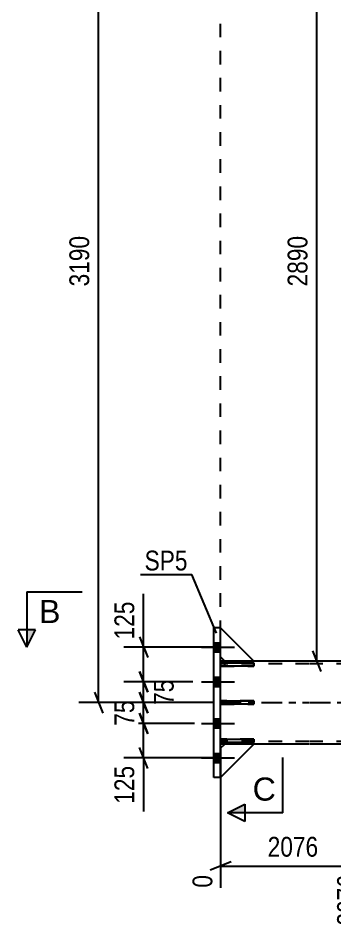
# Model space of a CAD drawing. Header units: millimetres. Extents: x 0 to 841, y 0 to 594.
# Drawn here: x 103 to 148.8, y 259.9 to 391.6 of the extents above; entities that cross this region are included whole.
import ezdxf

# ---------------------------------------------------------------- set-up
doc = ezdxf.new("R2010")
doc.units = ezdxf.units.MM
doc.linetypes.add('DXK_LINE_DOT2', pattern=[3.9198, 1.9599, -1.9599])
doc.linetypes.add('DXK_LINE_DOT3', pattern=[5.9187, 2.979, -0.9799, 0.9799, -0.9799])
doc.styles.add('Arial', font='ARIAL.TTF', dxfattribs={"height": 0.2})
doc.styles.add('Arial Narrow', font='ARIALN.TTF', dxfattribs={"height": 0.2})

# ---------------------------------------------------------------- blocks, each defined once
blk = doc.blocks.new('Part-122615563-3493 - 3380')
at = {"color": 7, "linetype": 'DXK_LINE_DOT2'}
for p, q in [((137.08, 298.48), (132.28, 298.48)), ((132.28, 298.48), (132.28, 298)), ((132.28, 298), (137.08, 298)), ((132.88, 298), (132.88, 298.48)), ((137.08, 298), (137.08, 298.48))]:
    blk.add_line(p, q, dxfattribs=at)
blk = doc.blocks.new('Part-122615563-3494 - 3380')
at = {"color": 7, "linetype": 'DXK_LINE_DOT2'}
for p, q in [((137.08, 292.98), (132.28, 292.98)), ((132.28, 292.98), (132.28, 292.5)), ((132.28, 292.5), (137.08, 292.5)), ((132.88, 292.5), (132.88, 292.98)), ((137.08, 292.5), (137.08, 292.98))]:
    blk.add_line(p, q, dxfattribs=at)
blk = doc.blocks.new('Bolt-122615563-3430 - 3380')
at = {"linetype": 'Continuous'}
for points in [[(131.28, 301.4), (131.28, 300.08), (132.28, 300.08), (132.28, 301.4)], [(131.28, 301.4), (131.28, 300.08), (132.28, 300.08), (132.28, 301.4)], [(131.28, 301.4), (131.28, 300.08), (132.28, 300.08), (132.28, 301.4)], [(131.28, 296.4), (131.28, 295.08), (132.28, 295.08), (132.28, 296.4)], [(131.28, 296.4), (131.28, 295.08), (132.28, 295.08), (132.28, 296.4)], [(131.28, 290.4), (131.28, 289.08), (132.28, 289.08), (132.28, 290.4)], [(131.28, 290.4), (131.28, 289.08), (132.28, 289.08), (132.28, 290.4)], [(131.28, 285.4), (131.28, 284.08), (132.28, 284.08), (132.28, 285.4)], [(131.28, 285.4), (131.28, 284.08), (132.28, 284.08), (132.28, 285.4)], [(131.28, 285.4), (131.28, 284.08), (132.28, 284.08), (132.28, 285.4)]]:
    blk.add_hatch(color=1, dxfattribs=at).paths.add_polyline_path(points)
at = {"color": 1, "linetype": 'Continuous'}
for p, q in [((129.52, 300.74), (134.28, 300.74)), ((129.52, 300.74), (134.28, 300.74)), ((129.52, 300.74), (134.28, 300.74)), ((131.28, 301.4), (132.28, 301.4)), ((131.28, 301.4), (132.28, 301.4)), ((131.28, 301.4), (132.28, 301.4)), ((131.28, 300.08), (132.28, 300.08)), ((131.28, 300.08), (132.28, 300.08)), ((131.28, 300.08), (132.28, 300.08)), ((131.28, 296.4), (132.28, 296.4)), ((131.28, 296.4), (132.28, 296.4)), ((129.52, 295.74), (134.28, 295.74)), ((129.52, 295.74), (134.28, 295.74)), ((131.28, 295.08), (132.28, 295.08)), ((131.28, 295.08), (132.28, 295.08)), ((131.28, 290.4), (132.28, 290.4)), ((131.28, 290.4), (132.28, 290.4)), ((129.52, 289.74), (134.28, 289.74)), ((129.52, 289.74), (134.28, 289.74)), ((131.28, 289.08), (132.28, 289.08)), ((131.28, 289.08), (132.28, 289.08)), ((129.52, 284.74), (134.28, 284.74)), ((129.52, 284.74), (134.28, 284.74)), ((129.52, 284.74), (134.28, 284.74)), ((131.28, 285.4), (132.28, 285.4)), ((131.28, 285.4), (132.28, 285.4)), ((131.28, 285.4), (132.28, 285.4)), ((131.28, 284.08), (132.28, 284.08)), ((131.28, 284.08), (132.28, 284.08)), ((131.28, 284.08), (132.28, 284.08))]:
    blk.add_line(p, q, dxfattribs=at)
blk = doc.blocks.new('Part-122615563-3495 - 3380')
at = {"color": 2, "linetype": 'Continuous'}
for p, q in [((132.28, 287), (132.28, 287.48)), ((132.28, 287.48), (137.08, 287.48)), ((137.08, 287.48), (137.08, 287)), ((137.08, 287), (132.28, 287))]:
    blk.add_line(p, q, dxfattribs=at)
at = {"color": 7, "linetype": 'DXK_LINE_DOT2'}
blk.add_line((132.88, 287), (132.88, 287.48), dxfattribs=at)
blk = doc.blocks.new('Part-122615563-3496 - 3380')
at = {"color": 2, "linetype": 'Continuous'}
for p, q in [((132.28, 298), (132.28, 298.48)), ((132.28, 298.48), (137.08, 298.48)), ((137.08, 298), (132.28, 298)), ((137.08, 298.48), (137.08, 298))]:
    blk.add_line(p, q, dxfattribs=at)
at = {"color": 7, "linetype": 'DXK_LINE_DOT2'}
blk.add_line((132.88, 298), (132.88, 298.48), dxfattribs=at)
blk = doc.blocks.new('Part-122615563-3497 - 3380')
at = {"color": 2, "linetype": 'Continuous'}
for p, q in [((132.28, 292.5), (132.28, 292.98)), ((132.28, 292.98), (137.08, 292.98)), ((137.08, 292.5), (132.28, 292.5)), ((137.08, 292.98), (137.08, 292.5))]:
    blk.add_line(p, q, dxfattribs=at)
at = {"color": 7, "linetype": 'DXK_LINE_DOT2'}
blk.add_line((132.88, 292.5), (132.88, 292.98), dxfattribs=at)
blk = doc.blocks.new('Part-122615563-3498 - 3380')
at = {"color": 2, "linetype": 'Continuous'}
for p, q in [((132.28, 303.54), (137.08, 298.74)), ((132.88, 298.74), (132.28, 299.34)), ((137.08, 298.74), (132.88, 298.74))]:
    blk.add_line(p, q, dxfattribs=at)
at = {"color": 7, "linetype": 'DXK_LINE_DOT2'}
blk.add_line((132.28, 299.34), (132.28, 303.54), dxfattribs=at)
blk = doc.blocks.new('Part-122615563-3438 - 3380')
at = {"color": 2, "linetype": 'Continuous'}
for p, q in [((132.88, 298.74), (132.28, 298.74)), ((145.08, 298.74), (137.08, 298.74)), ((265.99, 298.74), (145.18, 298.74)), ((132.88, 286.74), (132.28, 286.74)), ((145.08, 286.74), (137.08, 286.74)), ((633.13, 286.74), (145.18, 286.74))]:
    blk.add_line(p, q, dxfattribs=at)
at = {"color": 7, "linetype": 'DXK_LINE_DOT2'}
for p, q in [((132.28, 286.74), (132.28, 298.74)), ((145.08, 298.34), (132.28, 298.34)), ((137.08, 298.74), (132.88, 298.74)), ((633.13, 298.34), (145.18, 298.34)), ((145.08, 287.14), (132.28, 287.14)), ((137.08, 286.74), (132.88, 286.74)), ((633.13, 287.14), (145.18, 287.14))]:
    blk.add_line(p, q, dxfattribs=at)
at = {"color": 7, "linetype": 'DXK_LINE_DOT3'}
for p, q in [((132.28, 292.74), (145.08, 292.74)), ((145.18, 292.74), (633.13, 292.74))]:
    blk.add_line(p, q, dxfattribs=at)
blk = doc.blocks.new('Part-122615563-3516 - 3380')
at = {"color": 2, "linetype": 'Continuous'}
for p, q in [((131.28, 281.94), (131.28, 303.54)), ((132.28, 303.54), (131.28, 303.54)), ((132.28, 281.94), (132.28, 303.54)), ((132.28, 281.94), (131.28, 281.94))]:
    blk.add_line(p, q, dxfattribs=at)
blk = doc.blocks.new('Part-122615563-3492 - 3380')
at = {"color": 7, "linetype": 'DXK_LINE_DOT2'}
for p, q in [((137.08, 287.48), (132.28, 287.48)), ((132.28, 287.48), (132.28, 287)), ((132.88, 287), (132.88, 287.48)), ((137.08, 287), (137.08, 287.48)), ((132.28, 287), (137.08, 287))]:
    blk.add_line(p, q, dxfattribs=at)
blk = doc.blocks.new('Part-122615563-3499 - 3380')
at = {"color": 7, "linetype": 'DXK_LINE_DOT2'}
for p, q in [((132.28, 299.34), (132.28, 303.54)), ((132.28, 303.54), (137.08, 298.74)), ((132.88, 298.74), (132.28, 299.34)), ((137.08, 298.74), (132.88, 298.74))]:
    blk.add_line(p, q, dxfattribs=at)
blk = doc.blocks.new('Part-122615563-3500 - 3380')
at = {"color": 2, "linetype": 'Continuous'}
for p, q in [((132.28, 286.14), (132.88, 286.74)), ((132.28, 281.94), (137.08, 286.74)), ((137.08, 286.74), (132.88, 286.74))]:
    blk.add_line(p, q, dxfattribs=at)
at = {"color": 7, "linetype": 'DXK_LINE_DOT2'}
blk.add_line((132.28, 281.94), (132.28, 286.14), dxfattribs=at)
blk = doc.blocks.new('Part-122615563-3501 - 3380')
at = {"color": 7, "linetype": 'DXK_LINE_DOT2'}
for p, q in [((132.88, 286.74), (132.28, 286.14)), ((132.28, 281.94), (137.08, 286.74)), ((132.28, 286.14), (132.28, 281.94)), ((137.08, 286.74), (132.88, 286.74))]:
    blk.add_line(p, q, dxfattribs=at)
blk = doc.blocks.new('Line-122615563-4465 - 3380')
at = {"color": 1, "linetype": 'DXK_LINE_DOT2'}
blk.add_line((132.28, 298.74), (132.27, 414.99), dxfattribs=at)
blk = doc.blocks.new('StraightDimension-122615563-3745 - 3380')
at = {"color": 7, "linetype": 'Continuous'}
for p, q in [((120.54, 297.24), (121.74, 294.24)), ((128.28, 295.74), (118.74, 295.74)), ((121.14, 292.74), (121.14, 295.74)), ((121.74, 291.24), (120.54, 294.24)), ((131.28, 292.74), (118.74, 292.74))]:
    blk.add_line(p, q, dxfattribs=at)
at = {"color": 0}
blk.add_wipeout([(126.09, 296.67), (121.89, 296.67), (121.89, 291.81), (126.09, 291.81)], dxfattribs=at)
at = {"color": 3, "style": 'Arial Narrow'}
blk.add_text('75', height=2.863, rotation=90.0002, dxfattribs=at).set_placement((125.49, 292.41))
blk = doc.blocks.new('StraightDimension-122615563-3721 - 3380')
at = {"color": 7, "linetype": 'Continuous'}
for p, q in [((120.54, 291.24), (121.74, 288.24)), ((128.52, 289.74), (118.29, 289.74)), ((121.14, 284.74), (121.14, 289.74)), ((121.74, 283.24), (120.54, 286.24)), ((132.28, 284.74), (118.29, 284.74)), ((121.14, 284.74), (121.14, 277.01)), ((121.14, 284.74), (121.14, 277.01))]:
    blk.add_line(p, q, dxfattribs=at)
at = {"color": 0}
blk.add_wipeout([(120.39, 284.22), (116.19, 284.22), (116.19, 277.53), (120.39, 277.53)], dxfattribs=at)
at = {"color": 3, "style": 'Arial Narrow'}
blk.add_text('125', height=2.863, rotation=90.0002, dxfattribs=at).set_placement((119.79, 278.13))
blk = doc.blocks.new('StraightDimension-122615563-3734 - 3380')
at = {"color": 7, "linetype": 'Continuous'}
for p, q in [((120.54, 294.24), (121.74, 291.24)), ((131.28, 292.74), (118.29, 292.74)), ((121.14, 289.74), (121.14, 292.74)), ((121.74, 288.24), (120.54, 291.24)), ((128.52, 289.74), (118.29, 289.74))]:
    blk.add_line(p, q, dxfattribs=at)
at = {"color": 0}
blk.add_wipeout([(120.39, 293.67), (116.19, 293.67), (116.19, 288.81), (120.39, 288.81)], dxfattribs=at)
at = {"color": 3, "style": 'Arial Narrow'}
blk.add_text('75', height=2.863, rotation=90.0002, dxfattribs=at).set_placement((119.79, 289.41))
blk = doc.blocks.new('StraightDimension-122615563-3756 - 3380')
at = {"color": 7, "linetype": 'Continuous'}
for p, q in [((121.14, 300.74), (121.14, 308.48)), ((121.14, 300.74), (121.14, 308.48)), ((120.54, 302.24), (121.74, 299.24)), ((132.28, 300.74), (118.29, 300.74)), ((121.14, 295.74), (121.14, 300.74)), ((121.74, 294.24), (120.54, 297.24)), ((128.28, 295.74), (118.29, 295.74))]:
    blk.add_line(p, q, dxfattribs=at)
at = {"color": 0}
blk.add_wipeout([(120.39, 307.95), (116.19, 307.95), (116.19, 301.27), (120.39, 301.27)], dxfattribs=at)
at = {"color": 3, "style": 'Arial Narrow'}
blk.add_text('125', height=2.863, rotation=90.0002, dxfattribs=at).set_placement((119.79, 301.87))
blk = doc.blocks.new('StraightDimension-122615563-3803 - 3380')
at = {"color": 7, "linetype": 'Continuous'}
for p, q in [((115.23, 418.84), (114.03, 421.84)), ((131.27, 420.34), (111.78, 420.34)), ((114.63, 292.74), (114.63, 420.34)), ((114.03, 294.24), (115.23, 291.24)), ((131.28, 292.74), (111.78, 292.74))]:
    blk.add_line(p, q, dxfattribs=at)
at = {"color": 0}
blk.add_wipeout([(113.88, 360.8), (109.68, 360.8), (109.68, 352.29), (113.88, 352.29)], dxfattribs=at)
at = {"color": 3, "style": 'Arial Narrow'}
blk.add_text('3190', height=2.863, rotation=90.0002, dxfattribs=at).set_placement((113.28, 352.89))
blk = doc.blocks.new('StraightDimension-122615563-3891 - 3380')
at = {"color": 7, "linetype": 'Continuous'}
for p, q in [((146.78, 412.84), (145.58, 415.84)), ((157.46, 414.34), (143.33, 414.34)), ((146.18, 298.74), (146.18, 414.34)), ((145.58, 300.24), (146.78, 297.24)), ((157.46, 298.74), (143.33, 298.74))]:
    blk.add_line(p, q, dxfattribs=at)
at = {"color": 0}
blk.add_wipeout([(145.43, 360.8), (141.23, 360.8), (141.23, 352.29), (145.43, 352.29)], dxfattribs=at)
at = {"color": 3, "style": 'Arial Narrow'}
blk.add_text('2890', height=2.863, rotation=90.0002, dxfattribs=at).set_placement((144.83, 352.89))
blk = doc.blocks.new('StraightDimension-122615563-9710 - 3380')
at = {"color": 7, "linetype": 'Continuous'}
for p, q in [((153.18, 297.74), (153.18, 260.52)), ((132.28, 285.74), (132.28, 266)), ((133.78, 269.73), (130.78, 268.53)), ((132.28, 269.13), (153.18, 269.13)), ((151.68, 268.53), (154.68, 269.73))]:
    blk.add_line(p, q, dxfattribs=at)
at = {"color": 0}
blk.add_wipeout([(146.99, 269.88), (146.99, 274.08), (138.48, 274.08), (138.48, 269.88)], dxfattribs=at)
at = {"color": 3, "style": 'Arial Narrow'}
blk.add_text('2076', height=2.863, dxfattribs=at).set_placement((139.08, 270.48))
at = {"color": 0, "linetype": 'Continuous'}
for points in [[(131.68, 268.43), (127.48, 268.43), (127.48, 265.4), (131.68, 265.4)], [(152.58, 268.43), (148.38, 268.43), (148.38, 259.92), (152.58, 259.92)]]:
    blk.add_wipeout(points, dxfattribs=at)
at = {"color": 3, "linetype": 'Continuous', "style": 'Arial Narrow'}
for s, height, p in [('0', 2.86, (131.08, 266)), ('2076', 2.863, (151.98, 260.52))]:
    blk.add_text(s, height=height, rotation=90.0002, dxfattribs=at).set_placement(p)
blk = doc.blocks.new('SectionMark-122615563-4398 - 3380')
at = {"linetype": 'Continuous'}
blk.add_hatch(color=6, dxfattribs=at).paths.add_polyline_path([(135.77, 278.08), (135.77, 276.83), (133.27, 276.83)])
at = {"color": 6, "linetype": 'Continuous'}
for p, q in [((141.27, 276.83), (141.27, 284.83)), ((133.27, 276.83), (135.77, 278.08)), ((135.77, 278.08), (135.77, 275.58)), ((141.27, 276.83), (133.27, 276.83)), ((135.77, 275.58), (133.27, 276.83))]:
    blk.add_line(p, q, dxfattribs=at)
at = {"color": 0, "linetype": 'Continuous'}
blk.add_wipeout([(140.27, 278.58), (140.27, 282.08), (136.9, 282.08), (136.9, 278.58)], dxfattribs=at)
at = {"color": 3, "linetype": 'Continuous', "style": 'Arial'}
blk.add_text('C', height=3.34, dxfattribs=at).set_placement((136.9, 278.58))
blk = doc.blocks.new('Mark-122615563-3512 - 3380')
at = {"color": 0}
blk.add_wipeout([(127.5, 311.84), (127.5, 314.84), (121.29, 314.84), (121.29, 311.84)], dxfattribs=at)
blk.add_wipeout([(127.5, 311.84), (127.5, 314.84), (121.29, 314.84), (121.29, 311.84)], dxfattribs=at)
at = {"color": 30, "linetype": 'Continuous'}
for p in [(120.69, 311.24), (131.68, 302.8)]:
    blk.add_line(p, (128.1, 311.24), dxfattribs=at)
at = {"color": 3, "style": 'Arial Narrow'}
blk.add_text('SP5', height=2.863, dxfattribs=at).set_placement((121.29, 311.84))
blk = doc.blocks.new('SectionMark-122615563-4400 - 3380')
at = {"linetype": 'Continuous'}
blk.add_hatch(color=6, dxfattribs=at).paths.add_polyline_path([(104.27, 303.24), (105.52, 303.24), (104.27, 300.74)])
at = {"color": 6, "linetype": 'Continuous'}
for p, q in [((104.27, 308.74), (112.27, 308.74)), ((104.27, 308.74), (104.27, 300.74)), ((104.27, 300.74), (103.02, 303.24)), ((105.52, 303.24), (103.02, 303.24)), ((104.27, 300.74), (105.52, 303.24))]:
    blk.add_line(p, q, dxfattribs=at)
at = {"color": 0, "linetype": 'Continuous'}
blk.add_wipeout([(109.13, 304.24), (109.13, 307.74), (106.02, 307.74), (106.02, 304.24)], dxfattribs=at)
at = {"color": 3, "linetype": 'Continuous', "style": 'Arial'}
blk.add_text('B', height=3.34, dxfattribs=at).set_placement((106.02, 304.24))

msp = doc.modelspace()

# ---------------------------------------------------------------- block references
for name in ['Line-122615563-4465 - 3380', 'Part-122615563-3516 - 3380', 'Part-122615563-3498 - 3380', 'Part-122615563-3499 - 3380', 'Bolt-122615563-3430 - 3380', 'Part-122615563-3438 - 3380', 'Part-122615563-3493 - 3380', 'Part-122615563-3496 - 3380', 'Part-122615563-3494 - 3380', 'Part-122615563-3497 - 3380', 'Part-122615563-3495 - 3380', 'Part-122615563-3492 - 3380', 'Part-122615563-3500 - 3380', 'Part-122615563-3501 - 3380']:
    msp.add_blockref(name, (0, 0))

# ---------------------------------------------------------------- next in the draw order: block references
for name in ['StraightDimension-122615563-3891 - 3380', 'StraightDimension-122615563-3745 - 3380']:
    msp.add_blockref(name, (0, 0))

# ---------------------------------------------------------------- next in the draw order: block references
msp.add_blockref('StraightDimension-122615563-3721 - 3380', (0, 0))

# ---------------------------------------------------------------- next in the draw order: block references
msp.add_blockref('StraightDimension-122615563-3734 - 3380', (0, 0))

# ---------------------------------------------------------------- next in the draw order: block references
msp.add_blockref('StraightDimension-122615563-3756 - 3380', (0, 0))

# ---------------------------------------------------------------- next in the draw order: block references
msp.add_blockref('StraightDimension-122615563-3803 - 3380', (0, 0))

# ---------------------------------------------------------------- next in the draw order: block references
for name in ['Mark-122615563-3512 - 3380', 'StraightDimension-122615563-9710 - 3380']:
    msp.add_blockref(name, (0, 0))

# ---------------------------------------------------------------- next in the draw order: block references
msp.add_blockref('SectionMark-122615563-4398 - 3380', (0, 0))

# ---------------------------------------------------------------- next in the draw order: block references
msp.add_blockref('SectionMark-122615563-4400 - 3380', (0, 0))

doc.saveas('drawing.dxf')
